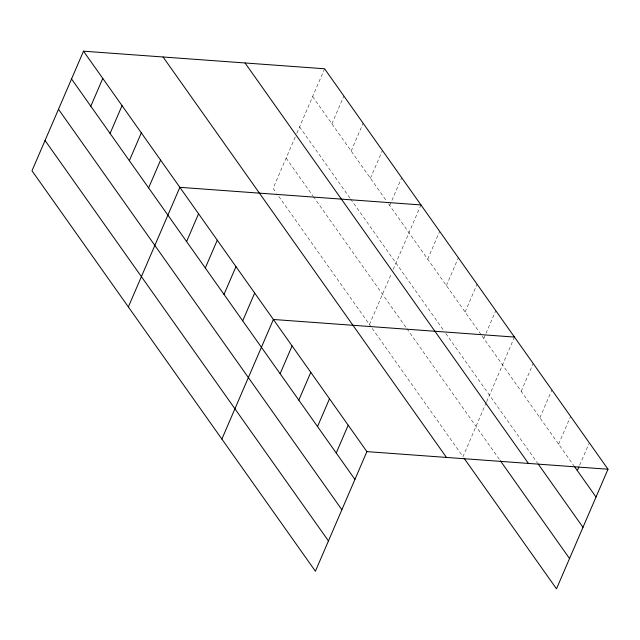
<?xml version="1.0" encoding="UTF-8"?>
<svg xmlns="http://www.w3.org/2000/svg" width="640" height="640" viewBox="0 0 640 640"><rect width="100%" height="100%" fill="white"/><g stroke="black" fill="none" stroke-linecap="round" stroke-linejoin="round"><path stroke-width="0.48" stroke-dasharray="3.2 2.4" d="M295.232 136.968L273.096 188.376L276.496 193.176M296.816 133.296L324.6 68.776M331.896 123.808L343.872 96.008M351.168 151.04L363.144 123.24M370.44 178.264L382.416 150.464M389.712 205.496L401.688 177.696M369.448 324.528L391.592 273.12M393.168 269.448L420.96 204.928M427.688 259.16L439.664 231.36M446.392 285.584L458.368 257.784M465.096 312.016L477.072 284.216M483.8 338.448L495.776 310.648M486.296 402.512L462.968 456.672L371.72 327.728M486.696 401.592L514.48 337.072M521.208 391.304L533.184 363.504M539.912 417.736L551.888 389.936M558.616 444.168L570.592 416.36M579.64 465.216L588.912 443.688M312.632 96.576L386.312 200.696M388.576 203.896L481.536 335.24M482.104 336.04L573.92 465.792M299.584 126.872L350.024 198.152M350.592 198.952L443.552 330.296M445.816 333.496L537.64 463.248M286.144 158.08L312.784 195.72M313.344 196.52L406.304 327.872M406.872 328.672L499.824 460.016M278.76 196.384L371.152 326.928"/><path stroke-width="0.96" d="M83.504 51.184L32 170.776L315.4 571.224L366.904 451.624L83.504 51.184L324.6 68.776L608 469.224L556.496 588.816L464.104 458.272M90.808 106.208L102.776 78.408M110.08 133.44L122.048 105.64M129.344 160.672L141.32 132.872M148.616 187.904L160.592 160.104M128.352 306.928L179.864 187.336L420.96 204.928M186.592 241.56L198.568 213.76M205.296 267.992L217.272 240.192M224 294.424L235.976 266.624M242.704 320.848L254.68 293.048M221.88 439.08L273.384 319.48L514.48 337.072M280.112 373.712L292.088 345.912M298.816 400.136L310.792 372.336M317.528 426.568L329.496 398.768M336.232 453L348.2 425.2M577.32 470.592L578.864 467.008M366.904 451.624L608 469.224M574.488 466.592L596.024 497.024M538.208 464.048L582.984 527.312M245.04 62.968L528.44 463.416M500.392 460.816L569.536 558.528M163.064 56.984L446.464 457.432M71.536 78.984L354.936 479.424M58.488 109.272L341.888 509.72M45.048 140.488L328.448 540.928"/></g></svg>
